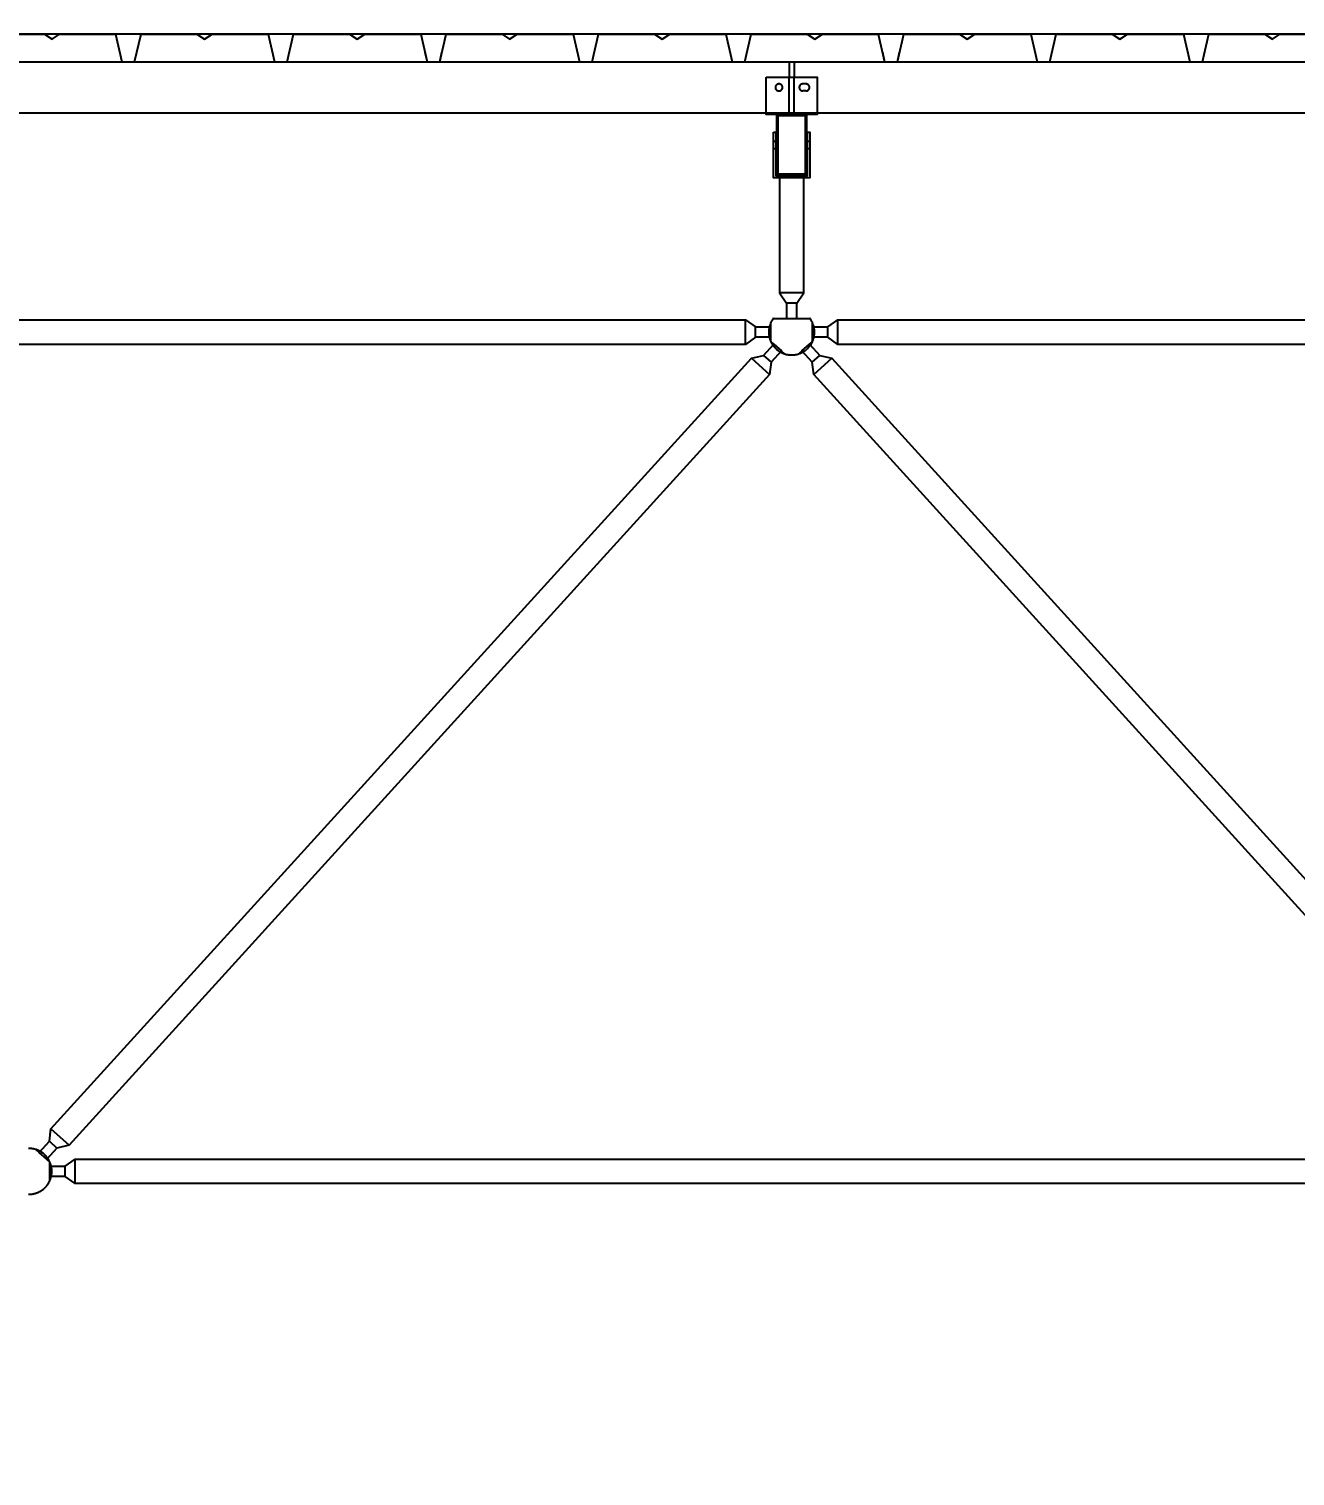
# Model space of a CAD drawing. Header units: centimetres. Extents: x 77182 to 116086, y 20619 to 33555.
# Drawn here: x 95564.7 to 95813.7, y 22503.5 to 22788 of the extents above; entities that cross this region are included whole.
import ezdxf

# ---------------------------------------------------------------- set-up
doc = ezdxf.new("R2010")
doc.units = ezdxf.units.CM
doc.header["$LTSCALE"] = 100
doc.linetypes.add('HIDDEN', pattern=[9.525, 6.35, -3.175])
for name, color, linetype in [('A-ANNO-DIMS', 187, 'Continuous'), ('A-ELEV-02', 253, 'Continuous'), ('A-WALL-INSL', 249, 'Continuous'), ('A-WALL-SNWPNL', 200, 'Continuous'), ('S-STEL', 3, 'Continuous')]:
    doc.layers.add(name, color=color, linetype=linetype)
doc.styles.add('Fields_100', font='act_simplex.shx', dxfattribs={"width": 0.8, "height": 20})
doc.dimstyles.new('FIELDS_100', dxfattribs={"dimscale": 0, "dimtxt": 20, "dimasz": 5, "dimexe": 5, "dimexo": 5, "dimgap": 5, "dimtad": 0, "dimdec": 0, "dimzin": 0, "dimdsep": 46, "dimtxsty": 'Fields_100', "dimblk": 'DOT', "dimcen": 0.09, "dimclrt": 50, "dimadec": 0, "dimazin": 0, "dimtfac": 1, "dimtdec": 0, "dimtix": 1, "dimtofl": 0, "dimtmove": 1, "dimatfit": 3, "dimfxl": 5, "dimfxlon": 1, "dimtolj": 1, "dimtzin": 0, "dimarcsym": 0})

# ---------------------------------------------------------------- blocks, each defined once
blk = doc.blocks.new('_Dot')
at = {"color": 0, "linetype": 'ByBlock', "lineweight": -2}
blk.add_line((-0.5, 0), (-1, 0), dxfattribs=at)
at = {"color": 0, "linetype": 'ByBlock', "const_width": 0.5}
blk.add_lwpolyline([(-0.25, 0, 1), (0.25, 0, 1)], format="xyb", close=True, dxfattribs=at)
blk = doc.blocks.new('*D12')
at = {"layer": 'A-ANNO-DIMS', "color": 0, "lineweight": -2, "transparency": 16777216}
for p, q in [((94064.7, 23343.48), (94064.7, 23353.48)), ((95864.7, 23343.48), (95864.7, 23353.48)), ((94069.7, 23348.48), (94933.03, 23348.48)), ((95859.7, 23348.48), (94996.36, 23348.48))]:
    blk.add_line(p, q, dxfattribs=at)
at = {"layer": 'DEFPOINTS', "color": 0, "transparency": 16777216}
for p in [(95864.7, 23348.48), (94064.7, 22503.48), (95864.7, 22503.48)]:
    blk.add_point(p, dxfattribs=at)
at = {"layer": 'A-ANNO-DIMS', "color": 0, "lineweight": -2, "transparency": 16777216, "xscale": 5, "yscale": 5, "zscale": 5, "rotation": 180}
blk.add_blockref('_Dot', (94064.7, 23348.48), dxfattribs=at)
at = {"layer": 'A-ANNO-DIMS', "color": 0, "lineweight": -2, "transparency": 16777216, "xscale": 5, "yscale": 5, "zscale": 5}
blk.add_blockref('_Dot', (95864.7, 23348.48), dxfattribs=at)
at = {"layer": 'A-ANNO-DIMS', "color": 50, "transparency": 16777216, "insert": (94964.7, 23348.48), "char_height": 20, "attachment_point": 5, "style": 'Fields_100'}
blk.add_mtext('\\A1;1800', dxfattribs=at)

msp = doc.modelspace()

# ---------------------------------------------------------------- linework, layer by layer
at = {"layer": 'A-ELEV-02'}
for points in [[(94012.2, 22781.49), (103009.7, 22781.49)], [(95714.2, 22781.49), (95714.2, 22778.49)], [(95715.2, 22781.49), (95715.2, 22778.49)], [(95716.9, 22777.19), (95716.88, 22777.19), (95716.87, 22777.19), (95716.85, 22777.18), (95716.83, 22777.18), (95716.82, 22777.18), (95716.8, 22777.18), (95716.79, 22777.18), (95716.77, 22777.17), (95716.75, 22777.17), (95716.74, 22777.17), (95716.72, 22777.16), (95716.7, 22777.16), (95716.69, 22777.15), (95716.67, 22777.15), (95716.66, 22777.14), (95716.64, 22777.14), (95716.62, 22777.13), (95716.61, 22777.12), (95716.59, 22777.12), (95716.58, 22777.11), (95716.56, 22777.1), (95716.54, 22777.09), (95716.53, 22777.08), (95716.51, 22777.07), (95716.5, 22777.06), (95716.48, 22777.05), (95716.47, 22777.04), (95716.46, 22777.03), (95716.44, 22777.02), (95716.43, 22777.01), (95716.42, 22776.99), (95716.4, 22776.98), (95716.39, 22776.97), (95716.38, 22776.96), (95716.37, 22776.94), (95716.35, 22776.93), (95716.34, 22776.91), (95716.33, 22776.9), (95716.32, 22776.88), (95716.31, 22776.87), (95716.3, 22776.85), (95716.29, 22776.84), (95716.28, 22776.82), (95716.28, 22776.81), (95716.27, 22776.79), (95716.26, 22776.78), (95716.25, 22776.76), (95716.25, 22776.74), (95716.24, 22776.73), (95716.23, 22776.71), (95716.23, 22776.7), (95716.22, 22776.68), (95716.22, 22776.66), (95716.22, 22776.65), (95716.21, 22776.63), (95716.21, 22776.61), (95716.21, 22776.6), (95716.2, 22776.58), (95716.2, 22776.57), (95716.2, 22776.55), (95716.2, 22776.53), (95716.2, 22776.52), (95716.2, 22776.5), (95716.2, 22776.49), (95716.2, 22776.47), (95716.2, 22776.46), (95716.2, 22776.44), (95716.2, 22776.42), (95716.2, 22776.41), (95716.2, 22776.39), (95716.21, 22776.38), (95716.21, 22776.36), (95716.21, 22776.34), (95716.22, 22776.33), (95716.22, 22776.31), (95716.22, 22776.29), (95716.23, 22776.28), (95716.23, 22776.26), (95716.24, 22776.25), (95716.25, 22776.23), (95716.25, 22776.21), (95716.26, 22776.2), (95716.27, 22776.18), (95716.28, 22776.16), (95716.28, 22776.15), (95716.29, 22776.13), (95716.3, 22776.12), (95716.31, 22776.1), (95716.32, 22776.09), (95716.33, 22776.07), (95716.34, 22776.06), (95716.35, 22776.05), (95716.37, 22776.03), (95716.38, 22776.02), (95716.39, 22776), (95716.4, 22775.99), (95716.42, 22775.98), (95716.43, 22775.97), (95716.44, 22775.95), (95716.46, 22775.94), (95716.47, 22775.93), (95716.48, 22775.92), (95716.5, 22775.91), (95716.51, 22775.9), (95716.53, 22775.89), (95716.54, 22775.88), (95716.56, 22775.87), (95716.58, 22775.86), (95716.59, 22775.86), (95716.61, 22775.85), (95716.62, 22775.84), (95716.64, 22775.84), (95716.66, 22775.83), (95716.67, 22775.82), (95716.69, 22775.82), (95716.7, 22775.81), (95716.72, 22775.81), (95716.74, 22775.81), (95716.75, 22775.8), (95716.77, 22775.8), (95716.79, 22775.8), (95716.8, 22775.79), (95716.82, 22775.79), (95716.83, 22775.79), (95716.85, 22775.79), (95716.87, 22775.79), (95716.88, 22775.79), (95716.9, 22775.79)], [(95717.5, 22777.19), (95716.9, 22777.19)], [(95717.5, 22775.79), (95716.9, 22775.79)], [(95717.5, 22775.79), (95717.51, 22775.79), (95717.53, 22775.79), (95717.54, 22775.79), (95717.56, 22775.79), (95717.58, 22775.79), (95717.59, 22775.79), (95717.61, 22775.8), (95717.62, 22775.8), (95717.64, 22775.8), (95717.66, 22775.81), (95717.67, 22775.81), (95717.69, 22775.81), (95717.71, 22775.82), (95717.72, 22775.82), (95717.74, 22775.83), (95717.76, 22775.84), (95717.77, 22775.84), (95717.79, 22775.85), (95717.8, 22775.86), (95717.82, 22775.86), (95717.83, 22775.87), (95717.85, 22775.88), (95717.87, 22775.89), (95717.88, 22775.9), (95717.9, 22775.91), (95717.91, 22775.92), (95717.92, 22775.93), (95717.94, 22775.94), (95717.95, 22775.95), (95717.97, 22775.97), (95717.98, 22775.98), (95717.99, 22775.99), (95718.01, 22776), (95718.02, 22776.02), (95718.03, 22776.03), (95718.04, 22776.05), (95718.05, 22776.06), (95718.06, 22776.07), (95718.07, 22776.09), (95718.08, 22776.1), (95718.09, 22776.12), (95718.1, 22776.13), (95718.11, 22776.15), (95718.12, 22776.16), (95718.13, 22776.18), (95718.13, 22776.2), (95718.14, 22776.21), (95718.15, 22776.23), (95718.15, 22776.25), (95718.16, 22776.26), (95718.17, 22776.28), (95718.17, 22776.29), (95718.17, 22776.31), (95718.18, 22776.33), (95718.18, 22776.34), (95718.19, 22776.36), (95718.19, 22776.38), (95718.19, 22776.39), (95718.19, 22776.41), (95718.19, 22776.42), (95718.2, 22776.44), (95718.2, 22776.46), (95718.2, 22776.47), (95718.2, 22776.49), (95718.2, 22776.5), (95718.2, 22776.52), (95718.2, 22776.53), (95718.19, 22776.55), (95718.19, 22776.57), (95718.19, 22776.58), (95718.19, 22776.6), (95718.19, 22776.61), (95718.18, 22776.63), (95718.18, 22776.65), (95718.17, 22776.66), (95718.17, 22776.68), (95718.17, 22776.7), (95718.16, 22776.71), (95718.15, 22776.73), (95718.15, 22776.74), (95718.14, 22776.76), (95718.13, 22776.78), (95718.13, 22776.79), (95718.12, 22776.81), (95718.11, 22776.82), (95718.1, 22776.84), (95718.09, 22776.85), (95718.08, 22776.87), (95718.07, 22776.88), (95718.06, 22776.9), (95718.05, 22776.91), (95718.04, 22776.93), (95718.03, 22776.94), (95718.02, 22776.96), (95718.01, 22776.97), (95717.99, 22776.98), (95717.98, 22776.99), (95717.97, 22777.01), (95717.95, 22777.02), (95717.94, 22777.03), (95717.92, 22777.04), (95717.91, 22777.05), (95717.9, 22777.06), (95717.88, 22777.07), (95717.87, 22777.08), (95717.85, 22777.09), (95717.83, 22777.1), (95717.82, 22777.11), (95717.8, 22777.12), (95717.79, 22777.12), (95717.77, 22777.13), (95717.76, 22777.14), (95717.74, 22777.14), (95717.72, 22777.15), (95717.71, 22777.15), (95717.69, 22777.16), (95717.67, 22777.16), (95717.66, 22777.17), (95717.64, 22777.17), (95717.62, 22777.17), (95717.61, 22777.18), (95717.59, 22777.18), (95717.58, 22777.18), (95717.56, 22777.18), (95717.54, 22777.18), (95717.53, 22777.19), (95717.51, 22777.19), (95717.5, 22777.19)], [(94012.2, 22771.49), (103009.7, 22771.49)], [(95709.7, 22771.49), (95719.7, 22771.49)], [(95711.1, 22765.89), (95711.6, 22765.89)], [(95711.1, 22764.49), (95711.6, 22764.49)], [(95717.8, 22765.89), (95718.3, 22765.89)], [(95717.8, 22764.49), (95718.3, 22764.49)], [(95712.28, 22758.69), (95712.28, 22736.09), (95713.7, 22734.09), (95713.7, 22731.09)], [(95715.7, 22731.09), (95715.7, 22734.09), (95717.11, 22736.09), (95717.11, 22758.69)], [(95717.11, 22736.09), (95712.28, 22736.09)], [(95715.7, 22734.09), (95713.7, 22734.09)], [(95418.8, 22729.39), (95421.8, 22729.39), (95423.8, 22730.8), (95705.6, 22730.8), (95707.6, 22729.39), (95710.6, 22729.39)], [(95705.6, 22725.97), (95705.6, 22730.8)], [(95711.1, 22731.09), (95711.01, 22730.97), (95710.93, 22730.84), (95710.85, 22730.71), (95710.77, 22730.58), (95710.7, 22730.45), (95710.63, 22730.31), (95710.56, 22730.17), (95710.51, 22730.02), (95710.45, 22729.88), (95710.43, 22729.8), (95710.4, 22729.73), (95710.38, 22729.65), (95710.36, 22729.57), (95710.34, 22729.5), (95710.32, 22729.42), (95710.3, 22729.34), (95710.28, 22729.26), (95710.27, 22729.19), (95710.26, 22729.11), (95710.24, 22729.03), (95710.23, 22728.95), (95710.22, 22728.87), (95710.22, 22728.79), (95710.21, 22728.71), (95710.2, 22728.63), (95710.2, 22728.55), (95710.2, 22728.47), (95710.2, 22728.39), (95710.2, 22728.31), (95710.2, 22728.23), (95710.2, 22728.15), (95710.21, 22728.07), (95710.21, 22727.99), (95710.22, 22727.92), (95710.23, 22727.84), (95710.24, 22727.76), (95710.25, 22727.68), (95710.28, 22727.53), (95710.31, 22727.37), (95710.35, 22727.22), (95710.39, 22727.07), (95710.44, 22726.93), (95710.49, 22726.79), (95710.55, 22726.65), (95710.61, 22726.51), (95710.67, 22726.37), (95710.74, 22726.24), (95710.81, 22726.11), (95710.89, 22725.98), (95710.98, 22725.86), (95711.07, 22725.73), (95711.16, 22725.61), (95711.26, 22725.49), (95711.36, 22725.37), (95711.47, 22725.25), (95711.52, 22725.2), (95711.58, 22725.14), (95711.64, 22725.09), (95711.69, 22725.04), (95711.75, 22724.98), (95711.81, 22724.93), (95711.88, 22724.88), (95711.94, 22724.83), (95712, 22724.78), (95712.07, 22724.74), (95712.13, 22724.69), (95712.2, 22724.65), (95712.26, 22724.6), (95712.33, 22724.56), (95712.4, 22724.52), (95712.47, 22724.48), (95712.54, 22724.44), (95712.61, 22724.4), (95712.68, 22724.36), (95712.75, 22724.33), (95712.82, 22724.3), (95712.9, 22724.26), (95712.97, 22724.23), (95713.04, 22724.2), (95713.12, 22724.17), (95713.19, 22724.15), (95713.27, 22724.12), (95713.34, 22724.1), (95713.49, 22724.05), (95713.64, 22724.01), (95713.79, 22723.98), (95713.95, 22723.95), (95714.1, 22723.93), (95714.25, 22723.91), (95714.4, 22723.9), (95714.55, 22723.89), (95714.7, 22723.89), (95714.85, 22723.89), (95715, 22723.9), (95715.15, 22723.91), (95715.3, 22723.93), (95715.45, 22723.95), (95715.6, 22723.98), (95715.75, 22724.01), (95715.9, 22724.05), (95716.05, 22724.1), (95716.13, 22724.12), (95716.2, 22724.15), (95716.28, 22724.17), (95716.35, 22724.2), (95716.43, 22724.23), (95716.5, 22724.26), (95716.57, 22724.3), (95716.64, 22724.33), (95716.71, 22724.36), (95716.79, 22724.4), (95716.86, 22724.44), (95716.93, 22724.48), (95716.99, 22724.52), (95717.06, 22724.56), (95717.13, 22724.6), (95717.2, 22724.65), (95717.26, 22724.69), (95717.33, 22724.74), (95717.39, 22724.78), (95717.46, 22724.83), (95717.52, 22724.88), (95717.58, 22724.93), (95717.64, 22724.98), (95717.7, 22725.04), (95717.76, 22725.09), (95717.82, 22725.14), (95717.87, 22725.2), (95717.93, 22725.25), (95718.04, 22725.37), (95718.14, 22725.49), (95718.24, 22725.61), (95718.33, 22725.73), (95718.42, 22725.86), (95718.5, 22725.98), (95718.58, 22726.11), (95718.65, 22726.24), (95718.72, 22726.37), (95718.79, 22726.51), (95718.85, 22726.65), (95718.9, 22726.79), (95718.95, 22726.93), (95719, 22727.07), (95719.04, 22727.22), (95719.08, 22727.37), (95719.11, 22727.53), (95719.14, 22727.68), (95719.15, 22727.76), (95719.16, 22727.84), (95719.17, 22727.92), (95719.18, 22727.99), (95719.19, 22728.07), (95719.19, 22728.15), (95719.19, 22728.23), (95719.2, 22728.31), (95719.2, 22728.39), (95719.2, 22728.47), (95719.19, 22728.55), (95719.19, 22728.63), (95719.19, 22728.71), (95719.18, 22728.79), (95719.17, 22728.87), (95719.16, 22728.95), (95719.15, 22729.03), (95719.14, 22729.11), (95719.13, 22729.19), (95719.11, 22729.26), (95719.09, 22729.34), (95719.08, 22729.42), (95719.06, 22729.5), (95719.04, 22729.57), (95719.02, 22729.65), (95718.99, 22729.73), (95718.97, 22729.8), (95718.94, 22729.88), (95718.89, 22730.02), (95718.83, 22730.17), (95718.77, 22730.31), (95718.7, 22730.45), (95718.63, 22730.58), (95718.55, 22730.71), (95718.47, 22730.84), (95718.38, 22730.97), (95718.3, 22731.09)], [(95710.6, 22726.53), (95710.6, 22730.24)], [(95711.1, 22731.09), (95718.3, 22731.09)], [(95718.8, 22729.39), (95721.8, 22729.39), (95723.8, 22730.8), (96005.6, 22730.8), (96007.6, 22729.39), (96010.6, 22729.39)], [(95718.8, 22726.53), (95718.8, 22730.24)], [(95723.8, 22725.97), (95723.8, 22730.8)], [(95710.6, 22727.39), (95707.6, 22727.39), (95705.6, 22725.97), (95423.8, 22725.97), (95421.8, 22727.39), (95418.8, 22727.39)], [(95707.6, 22727.39), (95707.6, 22729.39)], [(96010.6, 22727.39), (96007.6, 22727.39), (96005.6, 22725.97), (95723.8, 22725.97), (95721.8, 22727.39), (95718.8, 22727.39)], [(95721.8, 22727.39), (95721.8, 22729.39)], [(95710.57, 22726.6), (95713.31, 22724.11)], [(95716.08, 22724.11), (95718.83, 22726.6)], [(95706.79, 22723.28), (95710.36, 22720.03)], [(95709.18, 22723.81), (95710.66, 22722.46)], [(95718.73, 22722.46), (95720.21, 22723.81)], [(95719.03, 22720.03), (95722.61, 22723.28)], [(95569.03, 22571.74), (95572.61, 22568.5)], [(95564.6, 22558.89), (95564.7, 22558.89), (95564.8, 22558.89), (95564.9, 22558.89), (95565, 22558.9), (95565.1, 22558.9), (95565.2, 22558.92), (95565.31, 22558.93), (95565.41, 22558.94), (95565.52, 22558.96), (95565.62, 22558.98), (95565.73, 22559.01), (95565.83, 22559.03), (95565.94, 22559.06), (95566.04, 22559.09), (95566.15, 22559.13), (95566.25, 22559.16), (95566.35, 22559.2), (95566.46, 22559.25), (95566.56, 22559.29), (95566.66, 22559.34), (95566.76, 22559.39), (95566.86, 22559.44), (95566.96, 22559.5), (95567.06, 22559.56), (95567.16, 22559.62), (95567.26, 22559.68), (95567.35, 22559.75), (95567.44, 22559.82), (95567.53, 22559.89), (95567.62, 22559.97), (95567.71, 22560.04), (95567.8, 22560.12), (95567.88, 22560.2), (95567.96, 22560.29), (95568.04, 22560.37), (95568.12, 22560.46), (95568.19, 22560.55), (95568.26, 22560.64), (95568.33, 22560.73), (95568.4, 22560.83), (95568.46, 22560.92), (95568.53, 22561.02), (95568.58, 22561.12), (95568.64, 22561.22), (95568.69, 22561.32), (95568.75, 22561.42), (95568.79, 22561.52), (95568.84, 22561.63), (95568.88, 22561.73), (95568.92, 22561.83), (95568.96, 22561.94), (95568.99, 22562.04), (95569.02, 22562.15), (95569.05, 22562.25), (95569.08, 22562.36), (95569.1, 22562.46), (95569.12, 22562.57), (95569.14, 22562.67), (95569.16, 22562.78), (95569.17, 22562.88), (95569.18, 22562.98), (95569.19, 22563.08), (95569.19, 22563.19), (95569.2, 22563.29), (95569.2, 22563.39), (95569.2, 22563.49), (95569.19, 22563.59), (95569.19, 22563.69), (95569.18, 22563.79), (95569.17, 22563.89), (95569.16, 22564), (95569.14, 22564.1), (95569.12, 22564.21), (95569.1, 22564.31), (95569.08, 22564.41), (95569.05, 22564.52), (95569.02, 22564.62), (95568.99, 22564.73), (95568.96, 22564.83), (95568.92, 22564.94), (95568.88, 22565.04), (95568.84, 22565.15), (95568.79, 22565.25), (95568.75, 22565.35), (95568.69, 22565.45), (95568.64, 22565.55), (95568.58, 22565.65), (95568.53, 22565.75), (95568.46, 22565.85), (95568.4, 22565.94), (95568.33, 22566.04), (95568.26, 22566.13), (95568.19, 22566.22), (95568.12, 22566.31), (95568.04, 22566.4), (95567.96, 22566.49), (95567.88, 22566.57), (95567.8, 22566.65), (95567.71, 22566.73), (95567.62, 22566.81), (95567.53, 22566.88), (95567.44, 22566.95), (95567.35, 22567.02), (95567.26, 22567.09), (95567.16, 22567.15), (95567.06, 22567.21), (95566.96, 22567.27), (95566.86, 22567.33), (95566.76, 22567.38), (95566.66, 22567.43), (95566.56, 22567.48), (95566.46, 22567.53), (95566.35, 22567.57), (95566.25, 22567.61), (95566.15, 22567.65), (95566.04, 22567.68), (95565.94, 22567.71), (95565.83, 22567.74), (95565.73, 22567.77), (95565.62, 22567.79), (95565.52, 22567.81), (95565.41, 22567.83), (95565.31, 22567.84), (95565.2, 22567.86), (95565.1, 22567.87), (95565, 22567.88), (95564.9, 22567.88), (95564.8, 22567.89), (95564.7, 22567.89), (95564.6, 22567.89)], [(95566.08, 22567.67), (95568.83, 22565.17)], [(95568.73, 22569.31), (95570.21, 22567.97)], [(95568.8, 22564.39), (95571.8, 22564.39), (95573.8, 22565.8), (95855.6, 22565.8), (95857.6, 22564.39), (95860.6, 22564.39)], [(95568.8, 22561.53), (95568.8, 22565.24)], [(95573.8, 22560.97), (95573.8, 22565.8)], [(95860.6, 22562.39), (95857.6, 22562.39), (95855.6, 22560.97), (95573.8, 22560.97), (95571.8, 22562.39), (95568.8, 22562.39)], [(95571.8, 22562.39), (95571.8, 22564.39)]]:
    msp.add_lwpolyline(points, dxfattribs=at)
for points in [[(95709.7, 22778.49), (95719.7, 22778.49), (95719.7, 22771.19), (95709.7, 22771.19)], [(95712.9, 22776.49), (95712.9, 22776.5), (95712.9, 22776.52), (95712.9, 22776.53), (95712.89, 22776.55), (95712.89, 22776.57), (95712.89, 22776.58), (95712.89, 22776.6), (95712.89, 22776.61), (95712.88, 22776.63), (95712.88, 22776.65), (95712.87, 22776.66), (95712.87, 22776.68), (95712.87, 22776.7), (95712.86, 22776.71), (95712.85, 22776.73), (95712.85, 22776.74), (95712.84, 22776.76), (95712.83, 22776.78), (95712.83, 22776.79), (95712.82, 22776.81), (95712.81, 22776.82), (95712.8, 22776.84), (95712.79, 22776.85), (95712.78, 22776.87), (95712.77, 22776.88), (95712.76, 22776.9), (95712.75, 22776.91), (95712.74, 22776.93), (95712.73, 22776.94), (95712.72, 22776.96), (95712.71, 22776.97), (95712.69, 22776.98), (95712.68, 22776.99), (95712.67, 22777.01), (95712.65, 22777.02), (95712.64, 22777.03), (95712.62, 22777.04), (95712.61, 22777.05), (95712.6, 22777.06), (95712.58, 22777.07), (95712.57, 22777.08), (95712.55, 22777.09), (95712.53, 22777.1), (95712.52, 22777.11), (95712.5, 22777.12), (95712.49, 22777.12), (95712.47, 22777.13), (95712.46, 22777.14), (95712.44, 22777.14), (95712.42, 22777.15), (95712.41, 22777.15), (95712.39, 22777.16), (95712.37, 22777.16), (95712.36, 22777.17), (95712.34, 22777.17), (95712.32, 22777.17), (95712.31, 22777.18), (95712.29, 22777.18), (95712.28, 22777.18), (95712.26, 22777.18), (95712.24, 22777.18), (95712.23, 22777.19), (95712.21, 22777.19), (95712.2, 22777.19), (95712.18, 22777.19), (95712.17, 22777.19), (95712.15, 22777.18), (95712.13, 22777.18), (95712.12, 22777.18), (95712.1, 22777.18), (95712.09, 22777.18), (95712.07, 22777.17), (95712.05, 22777.17), (95712.04, 22777.17), (95712.02, 22777.16), (95712, 22777.16), (95711.99, 22777.15), (95711.97, 22777.15), (95711.96, 22777.14), (95711.94, 22777.14), (95711.92, 22777.13), (95711.91, 22777.12), (95711.89, 22777.12), (95711.88, 22777.11), (95711.86, 22777.1), (95711.84, 22777.09), (95711.83, 22777.08), (95711.81, 22777.07), (95711.8, 22777.06), (95711.78, 22777.05), (95711.77, 22777.04), (95711.76, 22777.03), (95711.74, 22777.02), (95711.73, 22777.01), (95711.72, 22776.99), (95711.7, 22776.98), (95711.69, 22776.97), (95711.68, 22776.96), (95711.67, 22776.94), (95711.65, 22776.93), (95711.64, 22776.91), (95711.63, 22776.9), (95711.62, 22776.88), (95711.61, 22776.87), (95711.6, 22776.85), (95711.59, 22776.84), (95711.58, 22776.82), (95711.58, 22776.81), (95711.57, 22776.79), (95711.56, 22776.78), (95711.55, 22776.76), (95711.55, 22776.74), (95711.54, 22776.73), (95711.53, 22776.71), (95711.53, 22776.7), (95711.52, 22776.68), (95711.52, 22776.66), (95711.52, 22776.65), (95711.51, 22776.63), (95711.51, 22776.61), (95711.51, 22776.6), (95711.5, 22776.58), (95711.5, 22776.57), (95711.5, 22776.55), (95711.5, 22776.53), (95711.5, 22776.52), (95711.5, 22776.5), (95711.5, 22776.49), (95711.5, 22776.47), (95711.5, 22776.46), (95711.5, 22776.44), (95711.5, 22776.42), (95711.5, 22776.41), (95711.5, 22776.39), (95711.51, 22776.38), (95711.51, 22776.36), (95711.51, 22776.34), (95711.52, 22776.33), (95711.52, 22776.31), (95711.52, 22776.29), (95711.53, 22776.28), (95711.53, 22776.26), (95711.54, 22776.25), (95711.55, 22776.23), (95711.55, 22776.21), (95711.56, 22776.2), (95711.57, 22776.18), (95711.58, 22776.16), (95711.58, 22776.15), (95711.59, 22776.13), (95711.6, 22776.12), (95711.61, 22776.1), (95711.62, 22776.09), (95711.63, 22776.07), (95711.64, 22776.06), (95711.65, 22776.05), (95711.67, 22776.03), (95711.68, 22776.02), (95711.69, 22776), (95711.7, 22775.99), (95711.72, 22775.98), (95711.73, 22775.97), (95711.74, 22775.95), (95711.76, 22775.94), (95711.77, 22775.93), (95711.78, 22775.92), (95711.8, 22775.91), (95711.81, 22775.9), (95711.83, 22775.89), (95711.84, 22775.88), (95711.86, 22775.87), (95711.88, 22775.86), (95711.89, 22775.86), (95711.91, 22775.85), (95711.92, 22775.84), (95711.94, 22775.84), (95711.96, 22775.83), (95711.97, 22775.82), (95711.99, 22775.82), (95712, 22775.81), (95712.02, 22775.81), (95712.04, 22775.81), (95712.05, 22775.8), (95712.07, 22775.8), (95712.09, 22775.8), (95712.1, 22775.79), (95712.12, 22775.79), (95712.13, 22775.79), (95712.15, 22775.79), (95712.17, 22775.79), (95712.18, 22775.79), (95712.2, 22775.79), (95712.21, 22775.79), (95712.23, 22775.79), (95712.24, 22775.79), (95712.26, 22775.79), (95712.28, 22775.79), (95712.29, 22775.79), (95712.31, 22775.8), (95712.32, 22775.8), (95712.34, 22775.8), (95712.36, 22775.81), (95712.37, 22775.81), (95712.39, 22775.81), (95712.41, 22775.82), (95712.42, 22775.82), (95712.44, 22775.83), (95712.46, 22775.84), (95712.47, 22775.84), (95712.49, 22775.85), (95712.5, 22775.86), (95712.52, 22775.86), (95712.53, 22775.87), (95712.55, 22775.88), (95712.57, 22775.89), (95712.58, 22775.9), (95712.6, 22775.91), (95712.61, 22775.92), (95712.62, 22775.93), (95712.64, 22775.94), (95712.65, 22775.95), (95712.67, 22775.97), (95712.68, 22775.98), (95712.69, 22775.99), (95712.71, 22776), (95712.72, 22776.02), (95712.73, 22776.03), (95712.74, 22776.05), (95712.75, 22776.06), (95712.76, 22776.07), (95712.77, 22776.09), (95712.78, 22776.1), (95712.79, 22776.12), (95712.8, 22776.13), (95712.81, 22776.15), (95712.82, 22776.16), (95712.83, 22776.18), (95712.83, 22776.2), (95712.84, 22776.21), (95712.85, 22776.23), (95712.85, 22776.25), (95712.86, 22776.26), (95712.87, 22776.28), (95712.87, 22776.29), (95712.87, 22776.31), (95712.88, 22776.33), (95712.88, 22776.34), (95712.89, 22776.36), (95712.89, 22776.38), (95712.89, 22776.39), (95712.89, 22776.41), (95712.89, 22776.42), (95712.9, 22776.44), (95712.9, 22776.46), (95712.9, 22776.47)], [(95711.1, 22767.69), (95711.6, 22767.69), (95711.6, 22759.19), (95717.8, 22759.19), (95717.8, 22767.69), (95718.3, 22767.69), (95718.3, 22758.69), (95711.1, 22758.69)], [(95566.72, 22567.09), (95568.73, 22569.31), (95569.03, 22571.74), (95706.79, 22723.28), (95709.18, 22723.81), (95711.2, 22726.03), (95712.68, 22724.68), (95710.66, 22722.46), (95710.36, 22720.03), (95572.61, 22568.5), (95570.21, 22567.97), (95568.2, 22565.75)], [(95861.2, 22565.75), (95859.18, 22567.97), (95856.79, 22568.5), (95719.03, 22720.03), (95718.73, 22722.46), (95716.72, 22724.68), (95718.2, 22726.03), (95720.21, 22723.81), (95722.61, 22723.28), (95860.36, 22571.74), (95860.66, 22569.31), (95862.68, 22567.09)]]:
    msp.add_lwpolyline(points, close=True, dxfattribs=at)
at = {"layer": 'A-ELEV-02', "linetype": 'HIDDEN', "ltscale": 0.1}
for points in [[(95714.2, 22771.49), (95714.2, 22778.49)], [(95715.2, 22771.49), (95715.2, 22778.49)]]:
    msp.add_lwpolyline(points, dxfattribs=at)
at = {"layer": 'A-WALL-INSL', "ltscale": 0.002}
msp.add_lwpolyline([(112094.7, 22786.99), (94022.2, 22786.99)], dxfattribs=at)
at = {"layer": 'A-WALL-SNWPNL', "ltscale": 100}
for points in [[(95556.74, 22786.99), (95567.74, 22786.99), (95569.24, 22785.99), (95570.74, 22786.99), (95581.74, 22786.99), (95582.99, 22781.49), (95585.49, 22781.49), (95586.74, 22786.99), (95597.74, 22786.99), (95599.24, 22785.99), (95600.74, 22786.99), (95611.74, 22786.99), (95612.99, 22781.49), (95615.49, 22781.49), (95616.74, 22786.99), (95627.74, 22786.99), (95629.24, 22785.99), (95630.74, 22786.99), (95641.74, 22786.99), (95642.99, 22781.49), (95645.49, 22781.49), (95645.93, 22783.44)], [(95642.54, 22783.44), (95642.99, 22781.49), (95645.49, 22781.49), (95646.74, 22786.99), (95657.74, 22786.99), (95659.24, 22785.99), (95660.74, 22786.99), (95671.74, 22786.99), (95672.99, 22781.49), (95675.49, 22781.49), (95676.74, 22786.99), (95687.74, 22786.99), (95689.24, 22785.99), (95690.74, 22786.99), (95701.74, 22786.99), (95702.99, 22781.49), (95705.49, 22781.49), (95706.74, 22786.99), (95717.74, 22786.99), (95719.24, 22785.99), (95720.74, 22786.99), (95731.74, 22786.99), (95732.99, 22781.49), (95735.49, 22781.49), (95735.93, 22783.44)], [(95732.54, 22783.44), (95732.99, 22781.49), (95735.49, 22781.49), (95736.74, 22786.99), (95747.74, 22786.99), (95749.24, 22785.99), (95750.74, 22786.99), (95761.74, 22786.99), (95762.99, 22781.49), (95765.49, 22781.49), (95766.74, 22786.99), (95777.74, 22786.99), (95779.24, 22785.99), (95780.74, 22786.99), (95791.74, 22786.99), (95792.99, 22781.49), (95795.49, 22781.49), (95796.74, 22786.99), (95807.74, 22786.99), (95809.24, 22785.99), (95810.74, 22786.99), (95821.74, 22786.99)]]:
    msp.add_lwpolyline(points, dxfattribs=at)
at = {"layer": 'S-STEL'}
msp.add_lwpolyline([(95717.7, 22759.19), (95717.7, 22771.19), (95711.7, 22771.19), (95711.7, 22759.19)], dxfattribs=at)
msp.add_lwpolyline([(95717.4, 22770.89), (95712, 22770.89), (95712, 22759.49), (95717.4, 22759.49)], close=True, dxfattribs=at)

# ---------------------------------------------------------------- dimensions: what is measured, and where the dimension line sits
at = {"layer": 'A-ANNO-DIMS'}
dim = msp.add_linear_dim(base=(95864.7, 23348.48), p1=(94064.7, 22503.48), p2=(95864.7, 22503.48), dimstyle='FIELDS_100', override={"dimscale": 1}, dxfattribs=at)
dim.commit()
dim.dimension.update_dxf_attribs({"geometry": '*D12', "text_midpoint": (94964.7, 23348.48)})

doc.saveas('drawing.dxf')
